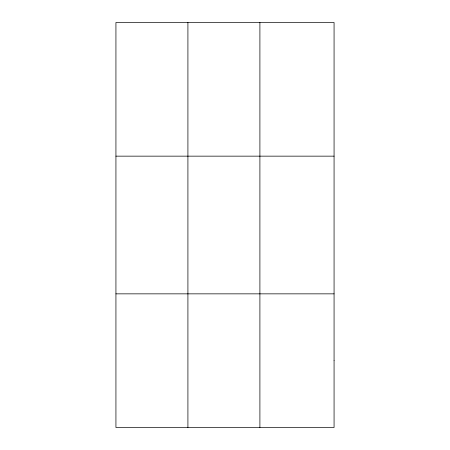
<?xml version="1.0" encoding="UTF-8"?>
<svg xmlns="http://www.w3.org/2000/svg" width="450" height="450" viewBox="0 0 450 450"><rect width="100%" height="100%" fill="white"/><g stroke="black" fill="none" stroke-linecap="round" stroke-linejoin="round"><path stroke-width="0.67" d="M187.914 427.5L187.914 22.5M259.903 427.5L259.903 22.5M115.931 156.15L334.069 156.15M115.931 293.85L334.069 293.85M334.069 360.675L334.069 427.5L115.931 427.5L115.931 22.5L334.069 22.5L334.069 360.675"/></g></svg>
